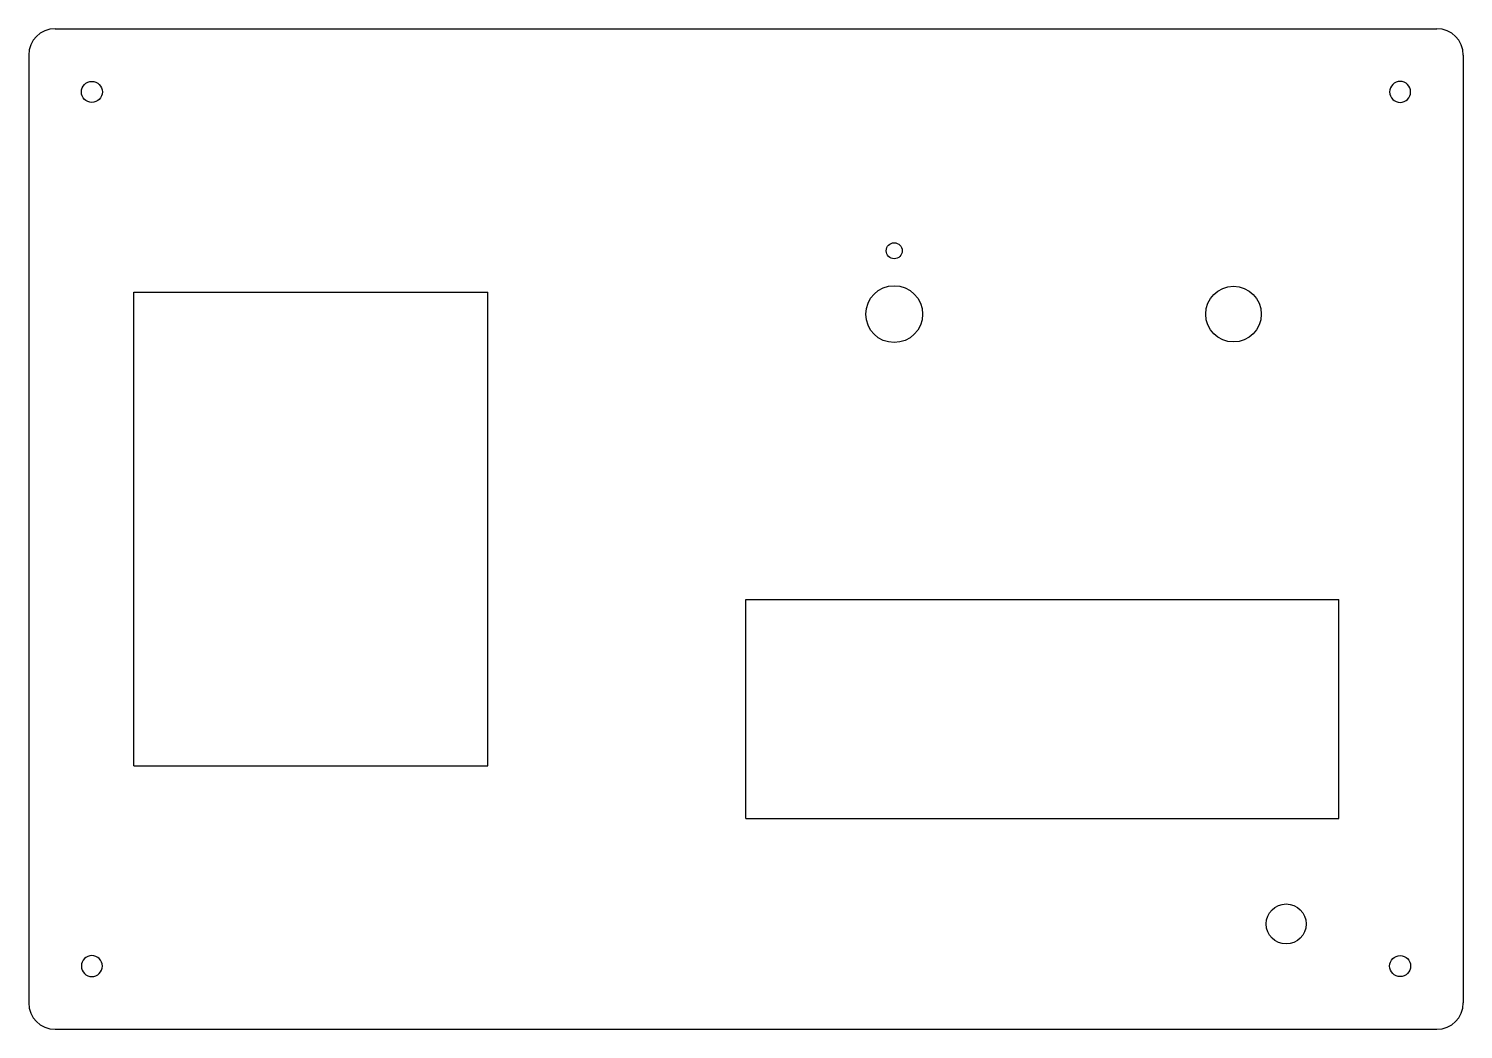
# Model space of a CAD drawing. Extents: x 0 to 6.81, y -4.75 to 0.
import ezdxf

# ---------------------------------------------------------------- set-up
doc = ezdxf.new("R2010")
doc.units = 0
doc.header["$MEASUREMENT"] = 0
doc.layers.add('VISIBLE', color=7, linetype='CONTINUOUS')

msp = doc.modelspace()

# ---------------------------------------------------------------- linework, layer by layer
at = {"layer": 'VISIBLE'}
for p, q in [((0.125, 0, 0.0625), (6.6875, 0, 0.0625)), ((0, -0.125, 0.0625), (0, -4.625, 0.0625)), ((6.8125, -0.125, 0.0625), (6.8125, -4.625, 0.0625)), ((0.5, -3.5, 0.0625), (0.5, -1.25, 0.0625)), ((0.5, -1.25, 0.0625), (2.18, -1.25, 0.0625)), ((2.18, -3.5, 0.0625), (2.18, -1.25, 0.0625)), ((3.40625, -3.75, 0.0625), (3.40625, -2.71, 0.0625)), ((3.40625, -2.71, 0.0625), (6.22125, -2.71, 0.0625)), ((6.22125, -3.75, 0.0625), (6.22125, -2.71, 0.0625)), ((0.5, -3.5, 0.0625), (2.18, -3.5, 0.0625)), ((3.40625, -3.75, 0.0625), (6.22125, -3.75, 0.0625)), ((0.125, -4.75, 0.0625), (6.6875, -4.75, 0.0625))]:
    msp.add_line(p, q, dxfattribs=at)
for centre, radius in [((0.3, -0.3, 0.0625), 0.05), ((4.11, -1.054, 0.0625), 0.038), ((4.11, -1.355, 0.0625), 0.135), ((5.72125, -1.355, 0.0625), 0.132), ((5.97125, -4.25, 0.0625), 0.095), ((6.5125, -4.45, 0.0625), 0.05)]:
    msp.add_circle(centre, radius, dxfattribs=at)
at = {"layer": 'VISIBLE', "extrusion": (0, 0, -1)}
for centre in [(-6.5125, -0.3, -0.0625), (-0.3, -4.45, -0.0625)]:
    msp.add_circle(centre, 0.05, dxfattribs=at)
at = {"layer": 'VISIBLE'}
for centre, start, end in [((0.125, -0.125, 0.0625), 90, 180), ((6.6875, -0.125, 0.0625), 0, 90), ((0.125, -4.625, 0.0625), 180, 270), ((6.6875, -4.625, 0.0625), 270, 0)]:
    msp.add_arc(centre, 0.125, start, end, dxfattribs=at)

doc.saveas('drawing.dxf')
